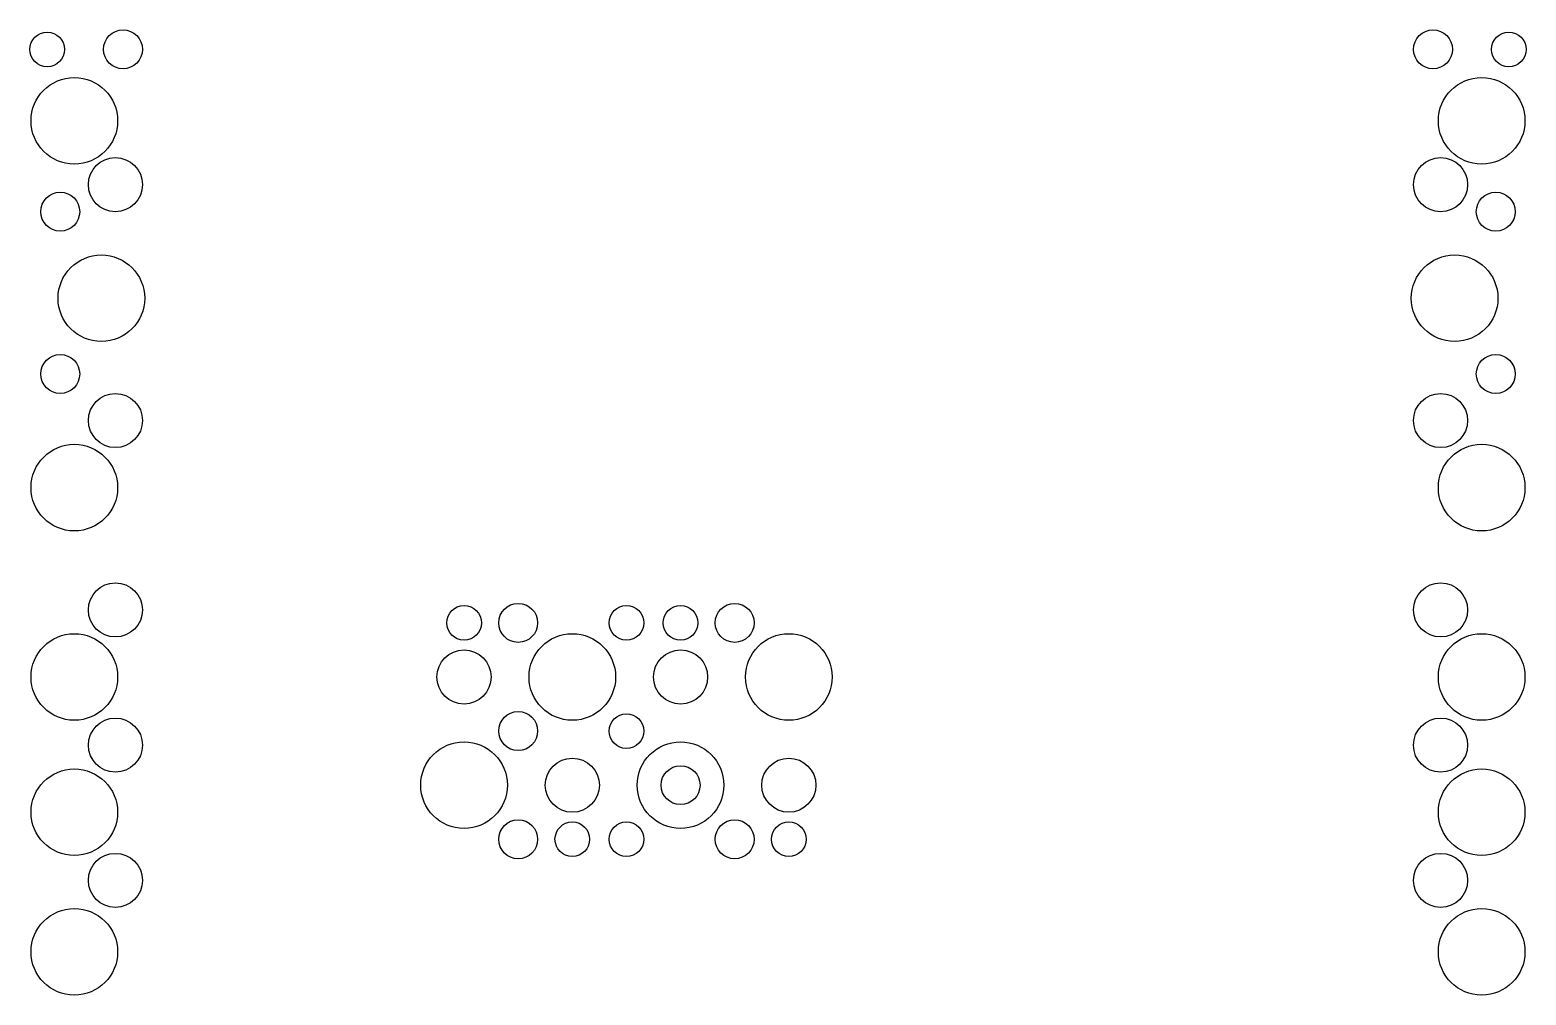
# Model space of a CAD drawing. Extents: x -691 to 691, y -444 to 448.
import ezdxf

# ---------------------------------------------------------------- set-up
doc = ezdxf.new("R2010")
doc.units = 0

msp = doc.modelspace()

# ---------------------------------------------------------------- linework, layer by layer
for centre, radius in [((-675, 430), 16), ((-605, 430), 18), ((605, 430), 18), ((675, 430), 16), ((-650, 364), 40), ((650, 364), 40), ((-612, 305), 25), ((612, 305), 25), ((-663, 280), 18), ((663, 280), 18), ((-625, 200), 40), ((625, 200), 40), ((-663, 130), 18), ((663, 130), 18), ((-612, 87), 25), ((612, 87), 25), ((-650, 25), 40), ((650, 25), 40), ((-612, -88), 25), ((612, -88), 25), ((-240, -100), 18), ((-40, -100), 18), ((-290, -100), 16), ((-140, -100), 16), ((-90, -100), 16), ((-650, -150), 40), ((-190, -150), 40), ((10, -150), 40), ((650, -150), 40), ((-290, -150), 25), ((-90, -150), 25), ((-612, -213), 25), ((-240, -200), 18), ((-140, -200), 16), ((612, -213), 25), ((-290, -250), 40), ((-90, -250), 40), ((-190, -250), 25), ((-90, -250), 18), ((10, -250), 25), ((-650, -275), 40), ((650, -275), 40), ((-240, -300), 18), ((-190, -300), 16), ((-140, -300), 16), ((-40, -300), 18), ((10, -300), 16), ((-612, -338), 25), ((612, -338), 25), ((-650, -404), 40), ((650, -404), 40)]:
    msp.add_circle(centre, radius)

doc.saveas('drawing.dxf')
